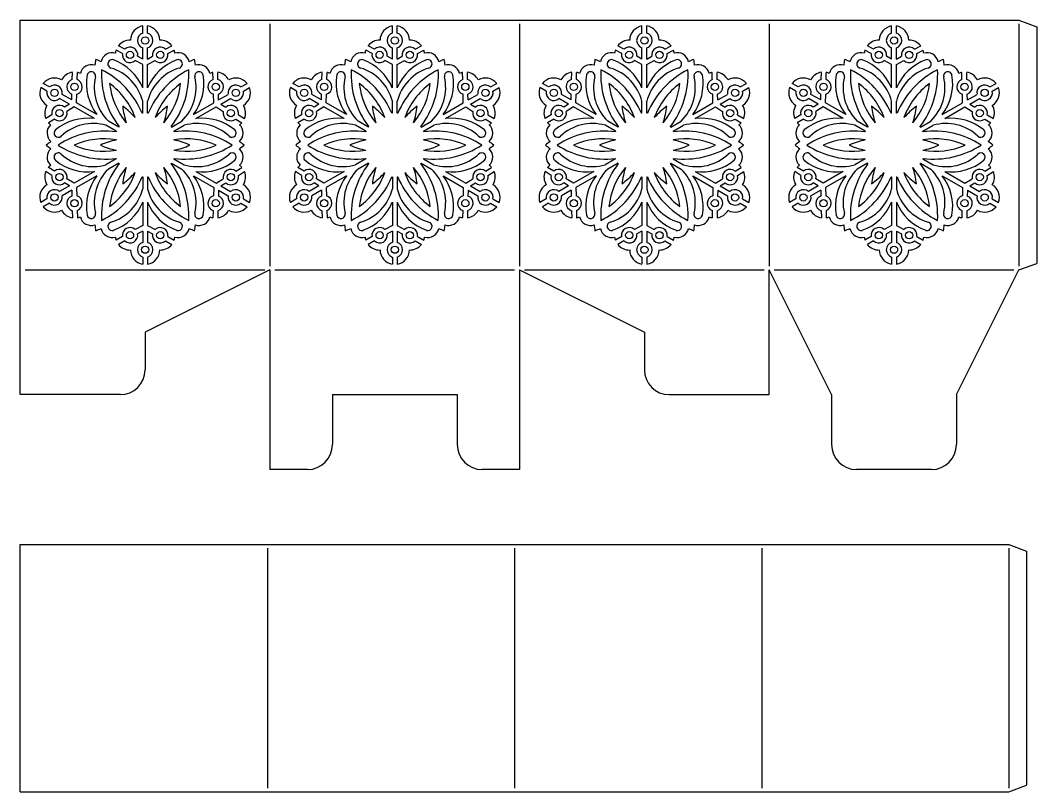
# Model space of a CAD drawing. Extents: x 540 to 825, y 189 to 406.
import ezdxf

# ---------------------------------------------------------------- set-up
doc = ezdxf.new("R2010")
doc.units = 0
doc.layers.get('0').update_dxf_attribs({"linetype": 'CONTINUOUS'})

msp = doc.modelspace()

# ---------------------------------------------------------------- linework, layer by layer
for p, q in [((540.35, 335.74), (540.35, 405.74)), ((540.35, 405.74), (820.35, 405.74)), ((610.35, 404.74), (610.35, 336.74)), ((680.35, 404.74), (680.35, 336.74)), ((750.35, 404.74), (750.35, 336.74)), ((820.35, 405.74), (825.35, 403.92)), ((820.35, 404.74), (820.35, 336.74)), ((574.67, 402.14), (574.67, 404.16)), ((576.04, 402.14), (576.04, 404.16)), ((644.67, 402.14), (644.67, 404.16)), ((646.04, 402.14), (646.04, 404.16)), ((714.67, 402.14), (714.67, 404.16)), ((716.04, 402.14), (716.04, 404.16)), ((784.67, 402.14), (784.67, 404.16)), ((786.04, 402.14), (786.04, 404.16)), ((825.35, 403.92), (825.35, 337.57)), ((568.98, 396.42), (567.21, 397.39)), ((569.63, 397.63), (567.87, 398.59)), ((574.67, 394.89), (574.67, 398.03)), ((576.04, 394.89), (576.04, 398.03)), ((581.07, 397.63), (582.84, 398.59)), ((581.72, 396.42), (583.49, 397.39)), ((638.98, 396.42), (637.21, 397.39)), ((639.63, 397.63), (637.87, 398.59)), ((644.67, 394.89), (644.67, 398.03)), ((646.04, 394.89), (646.04, 398.03)), ((651.07, 397.63), (652.84, 398.59)), ((651.72, 396.42), (653.49, 397.39)), ((708.98, 396.42), (707.21, 397.39)), ((709.63, 397.63), (707.87, 398.59)), ((714.67, 394.89), (714.67, 398.03)), ((716.04, 394.89), (716.04, 398.03)), ((721.07, 397.63), (722.84, 398.59)), ((721.72, 396.42), (723.49, 397.39)), ((778.98, 396.42), (777.21, 397.39)), ((779.63, 397.63), (777.87, 398.59)), ((784.67, 394.89), (784.67, 398.03)), ((786.04, 394.89), (786.04, 398.03)), ((791.07, 397.63), (792.84, 398.59)), ((791.72, 396.42), (793.49, 397.39)), ((574.67, 393.33), (572.59, 394.46)), ((574.67, 394.89), (573.24, 395.66)), ((574.67, 386.77), (574.67, 393.33)), ((576.04, 394.89), (577.46, 395.66)), ((576.04, 393.33), (578.12, 394.46)), ((576.04, 386.77), (576.04, 393.33)), ((644.67, 393.33), (642.59, 394.46)), ((644.67, 394.89), (643.24, 395.66)), ((644.67, 386.77), (644.67, 393.33)), ((646.04, 394.89), (647.46, 395.66)), ((646.04, 393.33), (648.12, 394.46)), ((646.04, 386.77), (646.04, 393.33)), ((714.67, 393.33), (712.59, 394.46)), ((714.67, 394.89), (713.24, 395.66)), ((714.67, 386.77), (714.67, 393.33)), ((716.04, 394.89), (717.46, 395.66)), ((716.04, 393.33), (718.12, 394.46)), ((716.04, 386.77), (716.04, 393.33)), ((784.67, 393.33), (782.59, 394.46)), ((784.67, 394.89), (783.24, 395.66)), ((784.67, 386.77), (784.67, 393.33)), ((786.04, 394.89), (787.46, 395.66)), ((786.04, 393.33), (788.12, 394.46)), ((786.04, 386.77), (786.04, 393.33)), ((554.93, 389.14), (554.98, 391.15)), ((556.3, 389.1), (556.35, 391.12)), ((594.4, 389.1), (594.35, 391.12)), ((595.78, 389.14), (595.73, 391.15)), ((624.93, 389.14), (624.98, 391.15)), ((626.3, 389.1), (626.35, 391.12)), ((664.4, 389.1), (664.35, 391.12)), ((665.78, 389.14), (665.73, 391.15)), ((694.93, 389.14), (694.98, 391.15)), ((696.3, 389.1), (696.35, 391.12)), ((734.4, 389.1), (734.35, 391.12)), ((735.78, 389.14), (735.73, 391.15)), ((764.93, 389.14), (764.98, 391.15)), ((766.3, 389.1), (766.35, 391.12)), ((804.4, 389.1), (804.35, 391.12)), ((805.78, 389.14), (805.73, 391.15)), ((548.5, 387.04), (546.76, 388.04)), ((602.2, 387.04), (603.95, 388.04)), ((618.5, 387.04), (616.76, 388.04)), ((672.2, 387.04), (673.95, 388.04)), ((688.5, 387.04), (686.76, 388.04)), ((742.2, 387.04), (743.95, 388.04)), ((758.5, 387.04), (756.76, 388.04)), ((812.2, 387.04), (813.95, 388.04)), ((547.81, 385.85), (546.07, 386.86)), ((554.78, 383.41), (552.06, 384.98)), ((554.78, 383.41), (554.82, 385.03)), ((556.14, 382.63), (556.2, 384.99)), ((594.57, 382.63), (594.51, 384.99)), ((595.92, 383.41), (595.88, 385.03)), ((595.92, 383.41), (598.64, 384.98)), ((602.89, 385.85), (604.63, 386.86)), ((617.81, 385.85), (616.07, 386.86)), ((624.78, 383.41), (622.06, 384.98)), ((624.78, 383.41), (624.82, 385.03)), ((626.14, 382.63), (626.2, 384.99)), ((664.57, 382.63), (664.51, 384.99)), ((665.92, 383.41), (665.88, 385.03)), ((665.92, 383.41), (668.64, 384.98)), ((672.89, 385.85), (674.63, 386.86)), ((687.81, 385.85), (686.07, 386.86)), ((694.78, 383.41), (692.06, 384.98)), ((694.78, 383.41), (694.82, 385.03)), ((696.14, 382.63), (696.2, 384.99)), ((734.57, 382.63), (734.51, 384.99)), ((735.92, 383.41), (735.88, 385.03)), ((735.92, 383.41), (738.64, 384.98)), ((742.89, 385.85), (744.63, 386.86)), ((757.81, 385.85), (756.07, 386.86)), ((764.78, 383.41), (762.06, 384.98)), ((764.78, 383.41), (764.82, 385.03)), ((766.14, 382.63), (766.2, 384.99)), ((804.57, 382.63), (804.51, 384.99)), ((805.92, 383.41), (805.88, 385.03)), ((805.92, 383.41), (808.64, 384.98)), ((812.89, 385.85), (814.63, 386.86)), ((554.1, 382.22), (551.37, 383.79)), ((554.1, 382.22), (552.72, 381.38)), ((561.81, 379.35), (556.14, 382.63)), ((574.67, 379.69), (574.67, 383.02)), ((576.04, 379.69), (576.04, 383.02)), ((588.89, 379.35), (594.57, 382.63)), ((596.6, 382.22), (599.33, 383.79)), ((596.6, 382.22), (597.99, 381.38)), ((624.1, 382.22), (621.37, 383.79)), ((624.1, 382.22), (622.72, 381.38)), ((631.81, 379.35), (626.14, 382.63)), ((644.67, 379.69), (644.67, 383.02)), ((646.04, 379.69), (646.04, 383.02)), ((658.89, 379.35), (664.57, 382.63)), ((666.6, 382.22), (669.33, 383.79)), ((666.6, 382.22), (667.99, 381.38)), ((694.1, 382.22), (691.37, 383.79)), ((694.1, 382.22), (692.72, 381.38)), ((701.81, 379.35), (696.14, 382.63)), ((714.67, 379.69), (714.67, 383.02)), ((716.04, 379.69), (716.04, 383.02)), ((728.89, 379.35), (734.57, 382.63)), ((736.6, 382.22), (739.33, 383.79)), ((736.6, 382.22), (737.99, 381.38)), ((764.1, 382.22), (761.37, 383.79)), ((764.1, 382.22), (762.72, 381.38)), ((771.81, 379.35), (766.14, 382.63)), ((784.67, 379.69), (784.67, 383.02)), ((786.04, 379.69), (786.04, 383.02)), ((798.89, 379.35), (804.57, 382.63)), ((806.6, 382.22), (809.33, 383.79)), ((806.6, 382.22), (807.99, 381.38)), ((549.21, 379.23), (547.49, 378.18)), ((555.45, 381.44), (553.43, 380.21)), ((561.13, 378.16), (555.45, 381.44)), ((589.58, 378.16), (595.25, 381.44)), ((595.25, 381.44), (597.27, 380.21)), ((601.49, 379.23), (603.21, 378.18)), ((619.21, 379.23), (617.49, 378.18)), ((625.45, 381.44), (623.43, 380.21)), ((631.13, 378.16), (625.45, 381.44)), ((659.58, 378.16), (665.25, 381.44)), ((665.25, 381.44), (667.27, 380.21)), ((671.49, 379.23), (673.21, 378.18)), ((689.21, 379.23), (687.49, 378.18)), ((695.45, 381.44), (693.43, 380.21)), ((701.13, 378.16), (695.45, 381.44)), ((729.58, 378.16), (735.25, 381.44)), ((735.25, 381.44), (737.27, 380.21)), ((741.49, 379.23), (743.21, 378.18)), ((759.21, 379.23), (757.49, 378.18)), ((765.45, 381.44), (763.43, 380.21)), ((771.13, 378.16), (765.45, 381.44)), ((799.58, 378.16), (805.25, 381.44)), ((805.25, 381.44), (807.27, 380.21)), ((811.49, 379.23), (813.21, 378.18)), ((549.93, 378.06), (548.21, 377.01)), ((567.26, 374.62), (564.37, 376.29)), ((567.95, 375.81), (565.06, 377.48)), ((582.75, 375.81), (585.64, 377.48)), ((583.44, 374.62), (586.33, 376.29)), ((600.78, 378.06), (602.5, 377.01)), ((619.93, 378.06), (618.21, 377.01)), ((637.26, 374.62), (634.37, 376.29)), ((637.95, 375.81), (635.06, 377.48)), ((652.75, 375.81), (655.64, 377.48)), ((653.44, 374.62), (656.33, 376.29)), ((670.78, 378.06), (672.5, 377.01)), ((689.93, 378.06), (688.21, 377.01)), ((707.26, 374.62), (704.37, 376.29)), ((707.95, 375.81), (705.06, 377.48)), ((722.75, 375.81), (725.64, 377.48)), ((723.44, 374.62), (726.33, 376.29)), ((740.78, 378.06), (742.5, 377.01)), ((759.93, 378.06), (758.21, 377.01)), ((777.26, 374.62), (774.37, 376.29)), ((777.95, 375.81), (775.06, 377.48)), ((792.75, 375.81), (795.64, 377.48)), ((793.44, 374.62), (796.33, 376.29)), ((810.78, 378.06), (812.5, 377.01)), ((567.26, 366.87), (564.37, 365.2)), ((567.95, 365.68), (565.06, 364.01)), ((582.75, 365.68), (585.64, 364.01)), ((583.44, 366.87), (586.33, 365.2)), ((637.26, 366.87), (634.37, 365.2)), ((637.95, 365.68), (635.06, 364.01)), ((652.75, 365.68), (655.64, 364.01)), ((653.44, 366.87), (656.33, 365.2)), ((707.26, 366.87), (704.37, 365.2)), ((707.95, 365.68), (705.06, 364.01)), ((722.75, 365.68), (725.64, 364.01)), ((723.44, 366.87), (726.33, 365.2)), ((777.26, 366.87), (774.37, 365.2)), ((777.95, 365.68), (775.06, 364.01)), ((792.75, 365.68), (795.64, 364.01)), ((793.44, 366.87), (796.33, 365.2)), ((549.21, 362.25), (547.49, 363.3)), ((549.93, 363.42), (548.21, 364.47)), ((561.13, 363.32), (555.45, 360.05)), ((561.81, 362.13), (556.14, 358.86)), ((588.89, 362.13), (594.57, 358.86)), ((589.58, 363.32), (595.25, 360.05)), ((600.78, 363.42), (602.5, 364.47)), ((601.49, 362.25), (603.21, 363.3)), ((619.21, 362.25), (617.49, 363.3)), ((619.93, 363.42), (618.21, 364.47)), ((631.13, 363.32), (625.45, 360.05)), ((631.81, 362.13), (626.14, 358.86)), ((658.89, 362.13), (664.57, 358.86)), ((659.58, 363.32), (665.25, 360.05)), ((670.78, 363.42), (672.5, 364.47)), ((671.49, 362.25), (673.21, 363.3)), ((689.21, 362.25), (687.49, 363.3)), ((689.93, 363.42), (688.21, 364.47)), ((701.13, 363.32), (695.45, 360.05)), ((701.81, 362.13), (696.14, 358.86)), ((728.89, 362.13), (734.57, 358.86)), ((729.58, 363.32), (735.25, 360.05)), ((740.78, 363.42), (742.5, 364.47)), ((741.49, 362.25), (743.21, 363.3)), ((759.21, 362.25), (757.49, 363.3)), ((759.93, 363.42), (758.21, 364.47)), ((771.13, 363.32), (765.45, 360.05)), ((771.81, 362.13), (766.14, 358.86)), ((798.89, 362.13), (804.57, 358.86)), ((799.58, 363.32), (805.25, 360.05)), ((810.78, 363.42), (812.5, 364.47)), ((811.49, 362.25), (813.21, 363.3)), ((554.1, 359.27), (551.37, 357.69)), ((554.1, 359.27), (552.72, 360.11)), ((555.45, 360.05), (553.43, 361.28)), ((574.67, 361.8), (574.67, 358.46)), ((576.04, 361.8), (576.04, 358.46)), ((595.25, 360.05), (597.27, 361.28)), ((596.6, 359.27), (597.99, 360.11)), ((596.6, 359.27), (599.33, 357.69)), ((624.1, 359.27), (621.37, 357.69)), ((624.1, 359.27), (622.72, 360.11)), ((625.45, 360.05), (623.43, 361.28)), ((644.67, 361.8), (644.67, 358.46)), ((646.04, 361.8), (646.04, 358.46)), ((665.25, 360.05), (667.27, 361.28)), ((666.6, 359.27), (667.99, 360.11)), ((666.6, 359.27), (669.33, 357.69)), ((694.1, 359.27), (691.37, 357.69)), ((694.1, 359.27), (692.72, 360.11)), ((695.45, 360.05), (693.43, 361.28)), ((714.67, 361.8), (714.67, 358.46)), ((716.04, 361.8), (716.04, 358.46)), ((735.25, 360.05), (737.27, 361.28)), ((736.6, 359.27), (737.99, 360.11)), ((736.6, 359.27), (739.33, 357.69)), ((764.1, 359.27), (761.37, 357.69)), ((764.1, 359.27), (762.72, 360.11)), ((765.45, 360.05), (763.43, 361.28)), ((784.67, 361.8), (784.67, 358.46)), ((786.04, 361.8), (786.04, 358.46)), ((805.25, 360.05), (807.27, 361.28)), ((806.6, 359.27), (807.99, 360.11)), ((806.6, 359.27), (809.33, 357.69)), ((554.78, 358.08), (552.06, 356.5)), ((554.78, 358.08), (554.82, 356.46)), ((556.14, 358.86), (556.2, 356.49)), ((594.57, 358.86), (594.51, 356.49)), ((595.92, 358.08), (595.88, 356.46)), ((595.92, 358.08), (598.64, 356.5)), ((624.78, 358.08), (622.06, 356.5)), ((624.78, 358.08), (624.82, 356.46)), ((626.14, 358.86), (626.2, 356.49)), ((664.57, 358.86), (664.51, 356.49)), ((665.92, 358.08), (665.88, 356.46)), ((665.92, 358.08), (668.64, 356.5)), ((694.78, 358.08), (692.06, 356.5)), ((694.78, 358.08), (694.82, 356.46)), ((696.14, 358.86), (696.2, 356.49)), ((734.57, 358.86), (734.51, 356.49)), ((735.92, 358.08), (735.88, 356.46)), ((735.92, 358.08), (738.64, 356.5)), ((764.78, 358.08), (762.06, 356.5)), ((764.78, 358.08), (764.82, 356.46)), ((766.14, 358.86), (766.2, 356.49)), ((804.57, 358.86), (804.51, 356.49)), ((805.92, 358.08), (805.88, 356.46)), ((805.92, 358.08), (808.64, 356.5)), ((547.81, 355.64), (546.07, 354.63)), ((548.5, 354.45), (546.76, 353.44)), ((574.67, 354.71), (574.67, 348.16)), ((576.04, 354.71), (576.04, 348.16)), ((602.2, 354.45), (603.95, 353.44)), ((602.89, 355.64), (604.63, 354.63)), ((617.81, 355.64), (616.07, 354.63)), ((618.5, 354.45), (616.76, 353.44)), ((644.67, 354.71), (644.67, 348.16)), ((646.04, 354.71), (646.04, 348.16)), ((672.2, 354.45), (673.95, 353.44)), ((672.89, 355.64), (674.63, 354.63)), ((687.81, 355.64), (686.07, 354.63)), ((688.5, 354.45), (686.76, 353.44)), ((714.67, 354.71), (714.67, 348.16)), ((716.04, 354.71), (716.04, 348.16)), ((742.2, 354.45), (743.95, 353.44)), ((742.89, 355.64), (744.63, 354.63)), ((757.81, 355.64), (756.07, 354.63)), ((758.5, 354.45), (756.76, 353.44)), ((784.67, 354.71), (784.67, 348.16)), ((786.04, 354.71), (786.04, 348.16)), ((812.2, 354.45), (813.95, 353.44)), ((812.89, 355.64), (814.63, 354.63)), ((554.93, 352.35), (554.98, 350.34)), ((556.3, 352.38), (556.35, 350.37)), ((594.4, 352.38), (594.35, 350.37)), ((595.78, 352.35), (595.73, 350.34)), ((624.93, 352.35), (624.98, 350.34)), ((626.3, 352.38), (626.35, 350.37)), ((664.4, 352.38), (664.35, 350.37)), ((665.78, 352.35), (665.73, 350.34)), ((694.93, 352.35), (694.98, 350.34)), ((696.3, 352.38), (696.35, 350.37)), ((734.4, 352.38), (734.35, 350.37)), ((735.78, 352.35), (735.73, 350.34)), ((764.93, 352.35), (764.98, 350.34)), ((766.3, 352.38), (766.35, 350.37)), ((804.4, 352.38), (804.35, 350.37)), ((805.78, 352.35), (805.73, 350.34)), ((574.67, 348.16), (572.59, 347.03)), ((576.04, 348.16), (578.12, 347.03)), ((644.67, 348.16), (642.59, 347.03)), ((646.04, 348.16), (648.12, 347.03)), ((714.67, 348.16), (712.59, 347.03)), ((716.04, 348.16), (718.12, 347.03)), ((784.67, 348.16), (782.59, 347.03)), ((786.04, 348.16), (788.12, 347.03)), ((568.98, 345.06), (567.21, 344.1)), ((574.67, 346.6), (573.24, 345.82)), ((574.67, 346.6), (574.67, 343.45)), ((576.04, 346.6), (577.46, 345.82)), ((576.04, 346.6), (576.04, 343.45)), ((581.72, 345.06), (583.49, 344.1)), ((638.98, 345.06), (637.21, 344.1)), ((644.67, 346.6), (643.24, 345.82)), ((644.67, 346.6), (644.67, 343.45)), ((646.04, 346.6), (647.46, 345.82)), ((646.04, 346.6), (646.04, 343.45)), ((651.72, 345.06), (653.49, 344.1)), ((708.98, 345.06), (707.21, 344.1)), ((714.67, 346.6), (713.24, 345.82)), ((714.67, 346.6), (714.67, 343.45)), ((716.04, 346.6), (717.46, 345.82)), ((716.04, 346.6), (716.04, 343.45)), ((721.72, 345.06), (723.49, 344.1)), ((778.98, 345.06), (777.21, 344.1)), ((784.67, 346.6), (783.24, 345.82)), ((784.67, 346.6), (784.67, 343.45)), ((786.04, 346.6), (787.46, 345.82)), ((786.04, 346.6), (786.04, 343.45)), ((791.72, 345.06), (793.49, 344.1)), ((569.63, 343.86), (567.87, 342.9)), ((581.07, 343.86), (582.84, 342.9)), ((639.63, 343.86), (637.87, 342.9)), ((651.07, 343.86), (652.84, 342.9)), ((709.63, 343.86), (707.87, 342.9)), ((721.07, 343.86), (722.84, 342.9)), ((779.63, 343.86), (777.87, 342.9)), ((791.07, 343.86), (792.84, 342.9)), ((574.67, 339.34), (574.67, 337.33)), ((576.04, 339.34), (576.04, 337.33)), ((644.67, 339.34), (644.67, 337.33)), ((646.04, 339.34), (646.04, 337.33)), ((714.67, 339.34), (714.67, 337.33)), ((716.04, 339.34), (716.04, 337.33)), ((784.67, 339.34), (784.67, 337.33)), ((786.04, 339.34), (786.04, 337.33)), ((820.35, 335.74), (825.35, 337.57)), ((540.35, 300.74), (540.35, 335.74)), ((541.75, 335.74), (608.95, 335.74)), ((610.35, 335.74), (575.35, 318.24)), ((610.35, 335.74), (610.35, 279.74)), ((611.75, 335.74), (678.95, 335.74)), ((680.35, 335.74), (680.35, 279.74)), ((680.35, 335.74), (715.35, 318.24)), ((681.75, 335.74), (748.95, 335.74)), ((750.35, 300.74), (750.35, 335.74)), ((767.85, 300.74), (750.35, 335.74)), ((751.75, 335.74), (818.95, 335.74)), ((802.85, 300.74), (820.35, 335.74)), ((575.35, 318.24), (575.35, 307.74)), ((715.35, 318.24), (715.35, 307.74)), ((568.35, 300.74), (540.35, 300.74)), ((627.85, 300.74), (662.85, 300.74)), ((627.85, 300.74), (627.85, 286.74)), ((662.85, 300.74), (662.85, 286.74)), ((722.35, 300.74), (750.35, 300.74)), ((767.85, 300.74), (767.85, 286.74)), ((802.85, 300.74), (802.85, 286.74)), ((620.85, 279.74), (610.35, 279.74)), ((680.35, 279.74), (669.85, 279.74)), ((795.85, 279.74), (774.85, 279.74)), ((540.35, 189.37), (540.35, 258.67)), ((540.35, 258.67), (817.55, 258.67)), ((609.65, 257.68), (609.65, 190.36)), ((678.95, 257.68), (678.95, 190.36)), ((748.25, 257.68), (748.25, 190.36)), ((817.55, 258.67), (822.5, 256.86)), ((817.55, 257.68), (817.55, 190.36)), ((822.5, 256.86), (822.5, 191.17)), ((817.55, 189.37), (822.5, 191.17)), ((540.35, 189.37), (817.55, 189.37))]:
    msp.add_line(p, q)
for centre in [(575.35, 400.09), (645.35, 400.09), (715.35, 400.09), (785.35, 400.09), (571.11, 396.04), (579.59, 396.04), (641.11, 396.04), (649.59, 396.04), (711.11, 396.04), (719.59, 396.04), (781.11, 396.04), (789.59, 396.04), (555.56, 387.07), (595.14, 387.07), (625.56, 387.07), (665.14, 387.07), (695.56, 387.07), (735.14, 387.07), (765.56, 387.07), (805.14, 387.07), (549.94, 385.42), (600.77, 385.42), (619.94, 385.42), (670.77, 385.42), (689.94, 385.42), (740.77, 385.42), (759.94, 385.42), (810.77, 385.42), (551.32, 379.72), (599.38, 379.72), (621.32, 379.72), (669.38, 379.72), (691.32, 379.72), (739.38, 379.72), (761.32, 379.72), (809.38, 379.72), (551.32, 361.77), (599.38, 361.77), (621.32, 361.77), (669.38, 361.77), (691.32, 361.77), (739.38, 361.77), (761.32, 361.77), (809.38, 361.77), (549.94, 356.07), (600.77, 356.07), (619.94, 356.07), (670.77, 356.07), (689.94, 356.07), (740.77, 356.07), (759.94, 356.07), (810.77, 356.07), (555.56, 354.42), (595.14, 354.42), (625.56, 354.42), (665.14, 354.42), (695.56, 354.42), (735.14, 354.42), (765.56, 354.42), (805.14, 354.42), (571.11, 345.44), (579.59, 345.44), (641.11, 345.44), (649.59, 345.44), (711.11, 345.44), (719.59, 345.44), (781.11, 345.44), (789.59, 345.44), (575.35, 341.4), (645.35, 341.4), (715.35, 341.4), (785.35, 341.4)]:
    msp.add_circle(centre, 1.02)
for centre, radius, start, end in [((575.35, 400.09), 4.13, 99.5702, 178.9092), ((575.35, 400.09), 2.17, 108.4628, 251.5372), ((575.35, 400.09), 4.13, 1.0908, 80.4298), ((575.35, 400.09), 2.17, 288.4628, 71.5372), ((645.35, 400.09), 4.13, 99.5702, 178.9092), ((645.35, 400.09), 2.17, 108.4628, 251.5372), ((645.35, 400.09), 4.13, 1.0908, 80.4298), ((645.35, 400.09), 2.17, 288.4628, 71.5372), ((715.35, 400.09), 4.13, 99.5702, 178.9092), ((715.35, 400.09), 2.17, 108.4628, 251.5372), ((715.35, 400.09), 4.13, 1.0908, 80.4298), ((715.35, 400.09), 2.17, 288.4628, 71.5372), ((785.35, 400.09), 4.13, 99.5702, 178.9092), ((785.35, 400.09), 2.17, 108.4628, 251.5372), ((785.35, 400.09), 4.13, 1.0908, 80.4298), ((785.35, 400.09), 2.17, 288.4628, 71.5372), ((571.11, 396.04), 4.13, 88.4025, 141.8537), ((579.59, 396.04), 4.13, 38.1463, 91.5975), ((641.11, 396.04), 4.13, 88.4025, 141.8537), ((649.59, 396.04), 4.13, 38.1463, 91.5975), ((711.11, 396.04), 4.13, 88.4025, 141.8537), ((719.59, 396.04), 4.13, 38.1463, 91.5975), ((781.11, 396.04), 4.13, 88.4025, 141.8537), ((789.59, 396.04), 4.13, 38.1463, 91.5975), ((566.1, 393.51), 3.16, 73.2238, 168.5951), ((571.11, 396.04), 4.13, 160.9941, 173.215), ((571.11, 396.04), 2.17, 169.8867, 312.9611), ((571.11, 396.04), 2.17, 349.8867, 132.9611), ((579.59, 396.04), 2.17, 47.0389, 190.1133), ((579.59, 396.04), 2.17, 227.0389, 10.1133), ((579.59, 396.04), 4.13, 6.785, 19.0059), ((584.6, 393.51), 3.16, 11.4049, 106.7761), ((636.1, 393.51), 3.16, 73.2238, 168.5951), ((641.11, 396.04), 4.13, 160.9941, 173.215), ((641.11, 396.04), 2.17, 169.8867, 312.9611), ((641.11, 396.04), 2.17, 349.8867, 132.9611), ((649.59, 396.04), 2.17, 47.0389, 190.1133), ((649.59, 396.04), 2.17, 227.0389, 10.1133), ((649.59, 396.04), 4.13, 6.785, 19.0059), ((654.6, 393.51), 3.16, 11.4049, 106.7761), ((706.1, 393.51), 3.16, 73.2238, 168.5951), ((711.11, 396.04), 4.13, 160.9941, 173.215), ((711.11, 396.04), 2.17, 169.8867, 312.9611), ((711.11, 396.04), 2.17, 349.8867, 132.9611), ((719.59, 396.04), 2.17, 47.0389, 190.1133), ((719.59, 396.04), 2.17, 227.0389, 10.1133), ((719.59, 396.04), 4.13, 6.785, 19.0059), ((724.6, 393.51), 3.16, 11.4049, 106.7761), ((776.1, 393.51), 3.16, 73.2238, 168.5951), ((781.11, 396.04), 4.13, 160.9941, 173.215), ((781.11, 396.04), 2.17, 169.8867, 312.9611), ((781.11, 396.04), 2.17, 349.8867, 132.9611), ((789.59, 396.04), 2.17, 47.0389, 190.1133), ((789.59, 396.04), 2.17, 227.0389, 10.1133), ((789.59, 396.04), 4.13, 6.785, 19.0059), ((794.6, 393.51), 3.16, 11.4049, 106.7761), ((587.43, 390.61), 26.29, 170.8861, 174.5021), ((552.11, 370.21), 26.29, 65.4979, 69.1139), ((566.1, 393.51), 1.2, 73.2413, 253.2413), ((561.6, 381.38), 14.13, 22.4463, 69.955), ((589.1, 381.38), 14.13, 110.045, 157.5537), ((584.6, 393.51), 1.2, 286.7587, 106.7587), ((598.6, 370.21), 26.29, 110.8861, 114.5021), ((563.27, 390.61), 26.29, 5.4979, 9.1139), ((657.43, 390.61), 26.29, 170.8861, 174.5021), ((622.11, 370.21), 26.29, 65.4979, 69.1139), ((636.1, 393.51), 1.2, 73.2413, 253.2413), ((631.6, 381.38), 14.13, 22.4463, 69.955), ((659.1, 381.38), 14.13, 110.045, 157.5537), ((654.6, 393.51), 1.2, 286.7587, 106.7587), ((668.6, 370.21), 26.29, 110.8861, 114.5021), ((633.27, 390.61), 26.29, 5.4979, 9.1139), ((727.43, 390.61), 26.29, 170.8861, 174.5021), ((692.11, 370.21), 26.29, 65.4979, 69.1139), ((706.1, 393.51), 1.2, 73.2413, 253.2413), ((701.6, 381.38), 14.13, 22.4463, 69.955), ((729.1, 381.38), 14.13, 110.045, 157.5537), ((724.6, 393.51), 1.2, 286.7587, 106.7587), ((738.6, 370.21), 26.29, 110.8861, 114.5021), ((703.27, 390.61), 26.29, 5.4979, 9.1139), ((797.43, 390.61), 26.29, 170.8861, 174.5021), ((762.11, 370.21), 26.29, 65.4979, 69.1139), ((776.1, 393.51), 1.2, 73.2413, 253.2413), ((771.6, 381.38), 14.13, 22.4463, 69.955), ((799.1, 381.38), 14.13, 110.045, 157.5537), ((794.6, 393.51), 1.2, 286.7587, 106.7587), ((808.6, 370.21), 26.29, 110.8861, 114.5021), ((773.27, 390.61), 26.29, 5.4979, 9.1139), ((555.56, 387.07), 4.13, 98.1463, 151.5975), ((555.56, 387.07), 4.13, 66.785, 79.0059), ((560.26, 390.14), 3.16, 71.4049, 166.7761), ((560.26, 390.14), 1.2, 346.7587, 166.7587), ((587.43, 390.61), 24.33, 176.9718, 217.1125), ((552.11, 370.21), 24.33, 22.8875, 63.0282), ((561.99, 379.85), 13.07, 14.0415, 73.2413), ((588.71, 379.85), 13.07, 106.7587, 165.9585), ((598.6, 370.21), 24.33, 116.9718, 157.1125), ((563.27, 390.61), 24.33, 322.8875, 3.0282), ((590.44, 390.14), 1.2, 13.2413, 193.2413), ((590.44, 390.14), 3.16, 13.2238, 108.5951), ((595.14, 387.07), 4.13, 100.9941, 113.215), ((595.14, 387.07), 4.13, 28.4025, 81.8537), ((625.56, 387.07), 4.13, 98.1463, 151.5975), ((625.56, 387.07), 4.13, 66.785, 79.0059), ((630.26, 390.14), 3.16, 71.4049, 166.7761), ((630.26, 390.14), 1.2, 346.7587, 166.7587), ((657.43, 390.61), 24.33, 176.9718, 217.1125), ((622.11, 370.21), 24.33, 22.8875, 63.0282), ((631.99, 379.85), 13.07, 14.0415, 73.2413), ((658.71, 379.85), 13.07, 106.7587, 165.9585), ((668.6, 370.21), 24.33, 116.9718, 157.1125), ((633.27, 390.61), 24.33, 322.8875, 3.0282), ((660.44, 390.14), 1.2, 13.2413, 193.2413), ((660.44, 390.14), 3.16, 13.2238, 108.5951), ((665.14, 387.07), 4.13, 100.9941, 113.215), ((665.14, 387.07), 4.13, 28.4025, 81.8537), ((695.56, 387.07), 4.13, 98.1463, 151.5975), ((695.56, 387.07), 4.13, 66.785, 79.0059), ((700.26, 390.14), 3.16, 71.4049, 166.7761), ((700.26, 390.14), 1.2, 346.7587, 166.7587), ((727.43, 390.61), 24.33, 176.9718, 217.1125), ((692.11, 370.21), 24.33, 22.8875, 63.0282), ((701.99, 379.85), 13.07, 14.0415, 73.2413), ((728.71, 379.85), 13.07, 106.7587, 165.9585), ((738.6, 370.21), 24.33, 116.9718, 157.1125), ((703.27, 390.61), 24.33, 322.8875, 3.0282), ((730.44, 390.14), 1.2, 13.2413, 193.2413), ((730.44, 390.14), 3.16, 13.2238, 108.5951), ((735.14, 387.07), 4.13, 100.9941, 113.215), ((735.14, 387.07), 4.13, 28.4025, 81.8537), ((765.56, 387.07), 4.13, 98.1463, 151.5975), ((765.56, 387.07), 4.13, 66.785, 79.0059), ((770.26, 390.14), 3.16, 71.4049, 166.7761), ((770.26, 390.14), 1.2, 346.7587, 166.7587), ((797.43, 390.61), 24.33, 176.9718, 217.1125), ((762.11, 370.21), 24.33, 22.8875, 63.0282), ((771.99, 379.85), 13.07, 14.0415, 73.2413), ((798.71, 379.85), 13.07, 106.7587, 165.9585), ((808.6, 370.21), 24.33, 116.9718, 157.1125), ((773.27, 390.61), 24.33, 322.8875, 3.0282), ((800.44, 390.14), 1.2, 13.2413, 193.2413), ((800.44, 390.14), 3.16, 13.2238, 108.5951), ((805.14, 387.07), 4.13, 100.9941, 113.215), ((805.14, 387.07), 4.13, 28.4025, 81.8537), ((549.94, 385.42), 4.13, 61.0908, 140.4298), ((555.56, 387.07), 2.17, 107.0389, 250.1133), ((555.56, 387.07), 2.17, 287.0389, 70.1133), ((573.02, 387.97), 14.13, 170.045, 217.5537), ((574.14, 386.87), 13.07, 166.7587, 225.9585), ((585.83, 390.19), 20.55, 186.1557, 219.8931), ((553.27, 371.39), 20.55, 20.1069, 53.8444), ((597.43, 371.39), 20.55, 126.1557, 159.8931), ((564.87, 390.19), 20.55, 320.1069, 353.8444), ((576.56, 386.87), 13.07, 314.0415, 13.2413), ((577.69, 387.97), 14.13, 322.4463, 9.955), ((595.14, 387.07), 2.17, 109.8867, 252.9611), ((595.14, 387.07), 2.17, 289.8867, 72.9611), ((600.77, 385.42), 4.13, 39.5702, 118.9092), ((619.94, 385.42), 4.13, 61.0908, 140.4298), ((625.56, 387.07), 2.17, 107.0389, 250.1133), ((625.56, 387.07), 2.17, 287.0389, 70.1133), ((643.02, 387.97), 14.13, 170.045, 217.5537), ((644.14, 386.87), 13.07, 166.7587, 225.9585), ((655.83, 390.19), 20.55, 186.1557, 219.8931), ((623.27, 371.39), 20.55, 20.1069, 53.8444), ((667.43, 371.39), 20.55, 126.1557, 159.8931), ((634.87, 390.19), 20.55, 320.1069, 353.8444), ((646.56, 386.87), 13.07, 314.0415, 13.2413), ((647.69, 387.97), 14.13, 322.4463, 9.955), ((665.14, 387.07), 2.17, 109.8867, 252.9611), ((665.14, 387.07), 2.17, 289.8867, 72.9611), ((670.77, 385.42), 4.13, 39.5702, 118.9092), ((689.94, 385.42), 4.13, 61.0908, 140.4298), ((695.56, 387.07), 2.17, 107.0389, 250.1133), ((695.56, 387.07), 2.17, 287.0389, 70.1133), ((713.02, 387.97), 14.13, 170.045, 217.5537), ((714.14, 386.87), 13.07, 166.7587, 225.9585), ((725.83, 390.19), 20.55, 186.1557, 219.8931), ((693.27, 371.39), 20.55, 20.1069, 53.8444), ((737.43, 371.39), 20.55, 126.1557, 159.8931), ((704.87, 390.19), 20.55, 320.1069, 353.8444), ((716.56, 386.87), 13.07, 314.0415, 13.2413), ((717.69, 387.97), 14.13, 322.4463, 9.955), ((735.14, 387.07), 2.17, 109.8867, 252.9611), ((735.14, 387.07), 2.17, 289.8867, 72.9611), ((740.77, 385.42), 4.13, 39.5702, 118.9092), ((759.94, 385.42), 4.13, 61.0908, 140.4298), ((765.56, 387.07), 2.17, 107.0389, 250.1133), ((765.56, 387.07), 2.17, 287.0389, 70.1133), ((783.02, 387.97), 14.13, 170.045, 217.5537), ((784.14, 386.87), 13.07, 166.7587, 225.9585), ((795.83, 390.19), 20.55, 186.1557, 219.8931), ((763.27, 371.39), 20.55, 20.1069, 53.8444), ((807.43, 371.39), 20.55, 126.1557, 159.8931), ((774.87, 390.19), 20.55, 320.1069, 353.8444), ((786.56, 386.87), 13.07, 314.0415, 13.2413), ((787.69, 387.97), 14.13, 322.4463, 9.955), ((805.14, 387.07), 2.17, 109.8867, 252.9611), ((805.14, 387.07), 2.17, 289.8867, 72.9611), ((810.77, 385.42), 4.13, 39.5702, 118.9092), ((549.94, 385.42), 4.13, 159.5702, 238.9092), ((549.94, 385.42), 2.17, 168.4628, 311.5372), ((549.94, 385.42), 2.17, 348.4628, 131.5372), ((600.77, 385.42), 2.17, 48.4628, 191.5372), ((600.77, 385.42), 2.17, 228.4628, 11.5372), ((600.77, 385.42), 4.13, 301.0908, 20.4298), ((619.94, 385.42), 4.13, 159.5702, 238.9092), ((619.94, 385.42), 2.17, 168.4628, 311.5372), ((619.94, 385.42), 2.17, 348.4628, 131.5372), ((670.77, 385.42), 2.17, 48.4628, 191.5372), ((670.77, 385.42), 2.17, 228.4628, 11.5372), ((670.77, 385.42), 4.13, 301.0908, 20.4298), ((689.94, 385.42), 4.13, 159.5702, 238.9092), ((689.94, 385.42), 2.17, 168.4628, 311.5372), ((689.94, 385.42), 2.17, 348.4628, 131.5372), ((740.77, 385.42), 2.17, 48.4628, 191.5372), ((740.77, 385.42), 2.17, 228.4628, 11.5372), ((740.77, 385.42), 4.13, 301.0908, 20.4298), ((759.94, 385.42), 4.13, 159.5702, 238.9092), ((759.94, 385.42), 2.17, 168.4628, 311.5372), ((759.94, 385.42), 2.17, 348.4628, 131.5372), ((810.77, 385.42), 2.17, 48.4628, 191.5372), ((810.77, 385.42), 2.17, 228.4628, 11.5372), ((810.77, 385.42), 4.13, 301.0908, 20.4298), ((551.32, 379.72), 4.13, 148.4025, 201.8537), ((551.32, 379.72), 2.17, 49.8867, 192.9611), ((551.32, 379.72), 2.17, 229.8867, 12.9611), ((591.14, 383.95), 22.19, 186.0139, 198.2149), ((556.02, 363.67), 22.19, 41.7851, 53.9861), ((575.35, 370.74), 8.97, 94.3867, 95.3247), ((575.35, 370.74), 8.97, 84.6753, 85.6133), ((594.68, 363.67), 22.19, 126.0139, 138.2149), ((559.56, 383.95), 22.19, 341.7851, 353.9861), ((599.38, 379.72), 2.17, 167.0389, 310.1133), ((599.38, 379.72), 2.17, 347.0389, 130.1133), ((599.38, 379.72), 4.13, 338.1463, 31.5975), ((621.32, 379.72), 4.13, 148.4025, 201.8537), ((621.32, 379.72), 2.17, 49.8867, 192.9611), ((621.32, 379.72), 2.17, 229.8867, 12.9611), ((661.14, 383.95), 22.19, 186.0139, 198.2149), ((626.02, 363.67), 22.19, 41.7851, 53.9861), ((645.35, 370.74), 8.97, 94.3867, 95.3247), ((645.35, 370.74), 8.97, 84.6753, 85.6133), ((664.68, 363.67), 22.19, 126.0139, 138.2149), ((629.56, 383.95), 22.19, 341.7851, 353.9861), ((669.38, 379.72), 2.17, 167.0389, 310.1133), ((669.38, 379.72), 2.17, 347.0389, 130.1133), ((669.38, 379.72), 4.13, 338.1463, 31.5975), ((691.32, 379.72), 4.13, 148.4025, 201.8537), ((691.32, 379.72), 2.17, 49.8867, 192.9611), ((691.32, 379.72), 2.17, 229.8867, 12.9611), ((731.14, 383.95), 22.19, 186.0139, 198.2149), ((696.02, 363.67), 22.19, 41.7851, 53.9861), ((715.35, 370.74), 8.97, 94.3867, 95.3247), ((715.35, 370.74), 8.97, 84.6753, 85.6133), ((734.68, 363.67), 22.19, 126.0139, 138.2149), ((699.56, 383.95), 22.19, 341.7851, 353.9861), ((739.38, 379.72), 2.17, 167.0389, 310.1133), ((739.38, 379.72), 2.17, 347.0389, 130.1133), ((739.38, 379.72), 4.13, 338.1463, 31.5975), ((761.32, 379.72), 4.13, 148.4025, 201.8537), ((761.32, 379.72), 2.17, 49.8867, 192.9611), ((761.32, 379.72), 2.17, 229.8867, 12.9611), ((801.14, 383.95), 22.19, 186.0139, 198.2149), ((766.02, 363.67), 22.19, 41.7851, 53.9861), ((785.35, 370.74), 8.97, 94.3867, 95.3247), ((785.35, 370.74), 8.97, 84.6753, 85.6133), ((804.68, 363.67), 22.19, 126.0139, 138.2149), ((769.56, 383.95), 22.19, 341.7851, 353.9861), ((809.38, 379.72), 2.17, 167.0389, 310.1133), ((809.38, 379.72), 2.17, 347.0389, 130.1133), ((809.38, 379.72), 4.13, 338.1463, 31.5975), ((551.01, 374.12), 3.16, 133.2238, 228.5951), ((551.32, 379.72), 4.13, 220.9941, 233.215), ((559.27, 364.15), 14.13, 82.4463, 129.955), ((560.78, 363.73), 13.07, 74.0415, 133.2413), ((589.92, 363.73), 13.07, 46.7587, 105.9585), ((591.43, 364.15), 14.13, 50.045, 97.5537), ((599.69, 374.12), 3.16, 311.4049, 46.7761), ((599.38, 379.72), 4.13, 306.785, 319.0059), ((621.01, 374.12), 3.16, 133.2238, 228.5951), ((621.32, 379.72), 4.13, 220.9941, 233.215), ((629.27, 364.15), 14.13, 82.4463, 129.955), ((630.78, 363.73), 13.07, 74.0415, 133.2413), ((659.92, 363.73), 13.07, 46.7587, 105.9585), ((661.43, 364.15), 14.13, 50.045, 97.5537), ((669.69, 374.12), 3.16, 311.4049, 46.7761), ((669.38, 379.72), 4.13, 306.785, 319.0059), ((691.01, 374.12), 3.16, 133.2238, 228.5951), ((691.32, 379.72), 4.13, 220.9941, 233.215), ((699.27, 364.15), 14.13, 82.4463, 129.955), ((700.78, 363.73), 13.07, 74.0415, 133.2413), ((729.92, 363.73), 13.07, 46.7587, 105.9585), ((731.43, 364.15), 14.13, 50.045, 97.5537), ((739.69, 374.12), 3.16, 311.4049, 46.7761), ((739.38, 379.72), 4.13, 306.785, 319.0059), ((761.01, 374.12), 3.16, 133.2238, 228.5951), ((761.32, 379.72), 4.13, 220.9941, 233.215), ((769.27, 364.15), 14.13, 82.4463, 129.955), ((770.78, 363.73), 13.07, 74.0415, 133.2413), ((799.92, 363.73), 13.07, 46.7587, 105.9585), ((801.43, 364.15), 14.13, 50.045, 97.5537), ((809.69, 374.12), 3.16, 311.4049, 46.7761), ((809.38, 379.72), 4.13, 306.785, 319.0059), ((551.01, 374.12), 1.2, 133.2413, 313.2413), ((564.19, 350.35), 24.33, 82.8875, 123.0282), ((575.35, 370.74), 8.97, 154.3867, 155.3247), ((575.35, 370.74), 8.97, 144.6753, 145.6133), ((575.35, 370.74), 8.97, 34.3867, 35.3247), ((575.35, 370.74), 8.97, 24.6753, 25.6133), ((586.51, 350.35), 24.33, 56.9718, 97.1125), ((599.69, 374.12), 1.2, 226.7587, 46.7587), ((621.01, 374.12), 1.2, 133.2413, 313.2413), ((634.19, 350.35), 24.33, 82.8875, 123.0282), ((645.35, 370.74), 8.97, 154.3867, 155.3247), ((645.35, 370.74), 8.97, 144.6753, 145.6133), ((645.35, 370.74), 8.97, 34.3867, 35.3247), ((645.35, 370.74), 8.97, 24.6753, 25.6133), ((656.51, 350.35), 24.33, 56.9718, 97.1125), ((669.69, 374.12), 1.2, 226.7587, 46.7587), ((691.01, 374.12), 1.2, 133.2413, 313.2413), ((704.19, 350.35), 24.33, 82.8875, 123.0282), ((715.35, 370.74), 8.97, 154.3867, 155.3247), ((715.35, 370.74), 8.97, 144.6753, 145.6133), ((715.35, 370.74), 8.97, 34.3867, 35.3247), ((715.35, 370.74), 8.97, 24.6753, 25.6133), ((726.51, 350.35), 24.33, 56.9718, 97.1125), ((739.69, 374.12), 1.2, 226.7587, 46.7587), ((761.01, 374.12), 1.2, 133.2413, 313.2413), ((774.19, 350.35), 24.33, 82.8875, 123.0282), ((785.35, 370.74), 8.97, 154.3867, 155.3247), ((785.35, 370.74), 8.97, 144.6753, 145.6133), ((785.35, 370.74), 8.97, 34.3867, 35.3247), ((785.35, 370.74), 8.97, 24.6753, 25.6133), ((796.51, 350.35), 24.33, 56.9718, 97.1125), ((809.69, 374.12), 1.2, 226.7587, 46.7587), ((564.19, 350.35), 26.29, 125.4979, 129.1139), ((564.19, 391.14), 26.29, 230.8861, 234.5021), ((564.19, 391.14), 24.33, 236.9718, 277.1125), ((563.75, 351.94), 20.55, 80.1069, 113.8444), ((563.75, 389.54), 20.55, 246.1557, 279.8931), ((571.81, 350.47), 22.19, 101.7851, 113.9861), ((571.81, 391.02), 22.19, 246.0139, 258.2149), ((586.95, 351.94), 20.55, 66.1557, 99.8931), ((578.89, 350.47), 22.19, 66.0139, 78.2149), ((578.89, 391.02), 22.19, 281.7851, 293.9861), ((586.95, 389.54), 20.55, 260.1069, 293.8444), ((586.51, 391.14), 24.33, 262.8875, 303.0282), ((586.51, 350.35), 26.29, 50.8861, 54.5021), ((586.51, 391.14), 26.29, 305.4979, 309.1139), ((634.19, 350.35), 26.29, 125.4979, 129.1139), ((634.19, 391.14), 26.29, 230.8861, 234.5021), ((634.19, 391.14), 24.33, 236.9718, 277.1125), ((633.75, 351.94), 20.55, 80.1069, 113.8444), ((633.75, 389.54), 20.55, 246.1557, 279.8931), ((641.81, 350.47), 22.19, 101.7851, 113.9861), ((641.81, 391.02), 22.19, 246.0139, 258.2149), ((656.95, 351.94), 20.55, 66.1557, 99.8931), ((648.89, 350.47), 22.19, 66.0139, 78.2149), ((648.89, 391.02), 22.19, 281.7851, 293.9861), ((656.95, 389.54), 20.55, 260.1069, 293.8444), ((656.51, 391.14), 24.33, 262.8875, 303.0282), ((656.51, 350.35), 26.29, 50.8861, 54.5021), ((656.51, 391.14), 26.29, 305.4979, 309.1139), ((704.19, 350.35), 26.29, 125.4979, 129.1139), ((704.19, 391.14), 26.29, 230.8861, 234.5021), ((704.19, 391.14), 24.33, 236.9718, 277.1125), ((703.75, 351.94), 20.55, 80.1069, 113.8444), ((703.75, 389.54), 20.55, 246.1557, 279.8931), ((711.81, 350.47), 22.19, 101.7851, 113.9861), ((711.81, 391.02), 22.19, 246.0139, 258.2149), ((726.95, 351.94), 20.55, 66.1557, 99.8931), ((718.89, 350.47), 22.19, 66.0139, 78.2149), ((718.89, 391.02), 22.19, 281.7851, 293.9861), ((726.95, 389.54), 20.55, 260.1069, 293.8444), ((726.51, 391.14), 24.33, 262.8875, 303.0282), ((726.51, 350.35), 26.29, 50.8861, 54.5021), ((726.51, 391.14), 26.29, 305.4979, 309.1139), ((774.19, 350.35), 26.29, 125.4979, 129.1139), ((774.19, 391.14), 26.29, 230.8861, 234.5021), ((774.19, 391.14), 24.33, 236.9718, 277.1125), ((773.75, 351.94), 20.55, 80.1069, 113.8444), ((773.75, 389.54), 20.55, 246.1557, 279.8931), ((781.81, 350.47), 22.19, 101.7851, 113.9861), ((781.81, 391.02), 22.19, 246.0139, 258.2149), ((796.95, 351.94), 20.55, 66.1557, 99.8931), ((788.89, 350.47), 22.19, 66.0139, 78.2149), ((788.89, 391.02), 22.19, 281.7851, 293.9861), ((796.95, 389.54), 20.55, 260.1069, 293.8444), ((796.51, 391.14), 24.33, 262.8875, 303.0282), ((796.51, 350.35), 26.29, 50.8861, 54.5021), ((796.51, 391.14), 26.29, 305.4979, 309.1139), ((551.01, 367.37), 3.16, 131.4049, 226.7761), ((551.01, 367.37), 1.2, 46.7587, 226.7587), ((560.78, 377.76), 13.07, 226.7587, 285.9585), ((589.92, 377.76), 13.07, 254.0415, 313.2413), ((599.69, 367.37), 1.2, 313.2413, 133.2413), ((599.69, 367.37), 3.16, 313.2238, 48.5951), ((621.01, 367.37), 3.16, 131.4049, 226.7761), ((621.01, 367.37), 1.2, 46.7587, 226.7587), ((630.78, 377.76), 13.07, 226.7587, 285.9585), ((659.92, 377.76), 13.07, 254.0415, 313.2413), ((669.69, 367.37), 1.2, 313.2413, 133.2413), ((669.69, 367.37), 3.16, 313.2238, 48.5951), ((691.01, 367.37), 3.16, 131.4049, 226.7761), ((691.01, 367.37), 1.2, 46.7587, 226.7587), ((700.78, 377.76), 13.07, 226.7587, 285.9585), ((729.92, 377.76), 13.07, 254.0415, 313.2413), ((739.69, 367.37), 1.2, 313.2413, 133.2413), ((739.69, 367.37), 3.16, 313.2238, 48.5951), ((761.01, 367.37), 3.16, 131.4049, 226.7761), ((761.01, 367.37), 1.2, 46.7587, 226.7587), ((770.78, 377.76), 13.07, 226.7587, 285.9585), ((799.92, 377.76), 13.07, 254.0415, 313.2413), ((809.69, 367.37), 1.2, 313.2413, 133.2413), ((809.69, 367.37), 3.16, 313.2238, 48.5951), ((551.32, 361.77), 4.13, 126.785, 139.0059), ((559.27, 377.33), 14.13, 230.045, 277.5537), ((587.43, 350.88), 24.33, 142.8875, 183.0282), ((575.35, 370.74), 8.97, 204.6753, 205.6133), ((575.35, 370.74), 8.97, 214.3867, 215.3247), ((575.35, 370.74), 8.97, 324.6753, 325.6133), ((563.27, 350.88), 24.33, 356.9718, 37.1125), ((575.35, 370.74), 8.97, 334.3867, 335.3247), ((591.43, 377.33), 14.13, 262.4463, 309.955), ((599.38, 361.77), 4.13, 40.9941, 53.215), ((621.32, 361.77), 4.13, 126.785, 139.0059), ((629.27, 377.33), 14.13, 230.045, 277.5537), ((657.43, 350.88), 24.33, 142.8875, 183.0282), ((645.35, 370.74), 8.97, 204.6753, 205.6133), ((645.35, 370.74), 8.97, 214.3867, 215.3247), ((645.35, 370.74), 8.97, 324.6753, 325.6133), ((633.27, 350.88), 24.33, 356.9718, 37.1125), ((645.35, 370.74), 8.97, 334.3867, 335.3247), ((661.43, 377.33), 14.13, 262.4463, 309.955), ((669.38, 361.77), 4.13, 40.9941, 53.215), ((691.32, 361.77), 4.13, 126.785, 139.0059), ((699.27, 377.33), 14.13, 230.045, 277.5537), ((727.43, 350.88), 24.33, 142.8875, 183.0282), ((715.35, 370.74), 8.97, 204.6753, 205.6133), ((715.35, 370.74), 8.97, 214.3867, 215.3247), ((715.35, 370.74), 8.97, 324.6753, 325.6133), ((703.27, 350.88), 24.33, 356.9718, 37.1125), ((715.35, 370.74), 8.97, 334.3867, 335.3247), ((731.43, 377.33), 14.13, 262.4463, 309.955), ((739.38, 361.77), 4.13, 40.9941, 53.215), ((761.32, 361.77), 4.13, 126.785, 139.0059), ((769.27, 377.33), 14.13, 230.045, 277.5537), ((797.43, 350.88), 24.33, 142.8875, 183.0282), ((785.35, 370.74), 8.97, 204.6753, 205.6133), ((785.35, 370.74), 8.97, 214.3867, 215.3247), ((785.35, 370.74), 8.97, 324.6753, 325.6133), ((773.27, 350.88), 24.33, 356.9718, 37.1125), ((785.35, 370.74), 8.97, 334.3867, 335.3247), ((801.43, 377.33), 14.13, 262.4463, 309.955), ((809.38, 361.77), 4.13, 40.9941, 53.215), ((551.32, 361.77), 4.13, 158.1463, 211.5975), ((551.32, 361.77), 2.17, 167.0389, 310.1133), ((551.32, 361.77), 2.17, 347.0389, 130.1133), ((573.02, 353.52), 14.13, 142.4463, 189.955), ((574.14, 354.62), 13.07, 134.0415, 193.2413), ((585.83, 351.3), 20.55, 140.1069, 173.8444), ((553.27, 370.1), 20.55, 306.1557, 339.8931), ((591.14, 357.54), 22.19, 161.7851, 173.9861), ((556.02, 377.82), 22.19, 306.0139, 318.2149), ((594.68, 377.82), 22.19, 221.7851, 233.9861), ((597.43, 370.1), 20.55, 200.1069, 233.8444), ((559.56, 357.54), 22.19, 6.0139, 18.2149), ((564.87, 351.3), 20.55, 6.1557, 39.8931), ((576.56, 354.62), 13.07, 346.7587, 45.9585), ((577.69, 353.52), 14.13, 350.045, 37.5537), ((599.38, 361.77), 2.17, 49.8867, 192.9611), ((599.38, 361.77), 2.17, 229.8867, 12.9611), ((599.38, 361.77), 4.13, 328.4025, 21.8537), ((621.32, 361.77), 4.13, 158.1463, 211.5975), ((621.32, 361.77), 2.17, 167.0389, 310.1133), ((621.32, 361.77), 2.17, 347.0389, 130.1133), ((643.02, 353.52), 14.13, 142.4463, 189.955), ((644.14, 354.62), 13.07, 134.0415, 193.2413), ((655.83, 351.3), 20.55, 140.1069, 173.8444), ((623.27, 370.1), 20.55, 306.1557, 339.8931), ((661.14, 357.54), 22.19, 161.7851, 173.9861), ((626.02, 377.82), 22.19, 306.0139, 318.2149), ((664.68, 377.82), 22.19, 221.7851, 233.9861), ((667.43, 370.1), 20.55, 200.1069, 233.8444), ((629.56, 357.54), 22.19, 6.0139, 18.2149), ((634.87, 351.3), 20.55, 6.1557, 39.8931), ((646.56, 354.62), 13.07, 346.7587, 45.9585), ((647.69, 353.52), 14.13, 350.045, 37.5537), ((669.38, 361.77), 2.17, 49.8867, 192.9611), ((669.38, 361.77), 2.17, 229.8867, 12.9611), ((669.38, 361.77), 4.13, 328.4025, 21.8537), ((691.32, 361.77), 4.13, 158.1463, 211.5975), ((691.32, 361.77), 2.17, 167.0389, 310.1133), ((691.32, 361.77), 2.17, 347.0389, 130.1133), ((713.02, 353.52), 14.13, 142.4463, 189.955), ((714.14, 354.62), 13.07, 134.0415, 193.2413), ((725.83, 351.3), 20.55, 140.1069, 173.8444), ((693.27, 370.1), 20.55, 306.1557, 339.8931), ((731.14, 357.54), 22.19, 161.7851, 173.9861), ((696.02, 377.82), 22.19, 306.0139, 318.2149), ((734.68, 377.82), 22.19, 221.7851, 233.9861), ((737.43, 370.1), 20.55, 200.1069, 233.8444), ((699.56, 357.54), 22.19, 6.0139, 18.2149), ((704.87, 351.3), 20.55, 6.1557, 39.8931), ((716.56, 354.62), 13.07, 346.7587, 45.9585), ((717.69, 353.52), 14.13, 350.045, 37.5537), ((739.38, 361.77), 2.17, 49.8867, 192.9611), ((739.38, 361.77), 2.17, 229.8867, 12.9611), ((739.38, 361.77), 4.13, 328.4025, 21.8537), ((761.32, 361.77), 4.13, 158.1463, 211.5975), ((761.32, 361.77), 2.17, 167.0389, 310.1133), ((761.32, 361.77), 2.17, 347.0389, 130.1133), ((783.02, 353.52), 14.13, 142.4463, 189.955), ((784.14, 354.62), 13.07, 134.0415, 193.2413), ((795.83, 351.3), 20.55, 140.1069, 173.8444), ((763.27, 370.1), 20.55, 306.1557, 339.8931), ((801.14, 357.54), 22.19, 161.7851, 173.9861), ((766.02, 377.82), 22.19, 306.0139, 318.2149), ((804.68, 377.82), 22.19, 221.7851, 233.9861), ((807.43, 370.1), 20.55, 200.1069, 233.8444), ((769.56, 357.54), 22.19, 6.0139, 18.2149), ((774.87, 351.3), 20.55, 6.1557, 39.8931), ((786.56, 354.62), 13.07, 346.7587, 45.9585), ((787.69, 353.52), 14.13, 350.045, 37.5537), ((809.38, 361.77), 2.17, 49.8867, 192.9611), ((809.38, 361.77), 2.17, 229.8867, 12.9611), ((809.38, 361.77), 4.13, 328.4025, 21.8537), ((549.94, 356.07), 4.13, 121.0908, 200.4298), ((552.11, 371.28), 24.33, 296.9718, 337.1125), ((575.35, 370.74), 8.97, 264.6753, 265.6133), ((575.35, 370.74), 8.97, 274.3867, 275.3247), ((598.6, 371.28), 24.33, 202.8875, 243.0282), ((600.77, 356.07), 4.13, 339.5702, 58.9092), ((619.94, 356.07), 4.13, 121.0908, 200.4298), ((622.11, 371.28), 24.33, 296.9718, 337.1125), ((645.35, 370.74), 8.97, 264.6753, 265.6133), ((645.35, 370.74), 8.97, 274.3867, 275.3247), ((668.6, 371.28), 24.33, 202.8875, 243.0282), ((670.77, 356.07), 4.13, 339.5702, 58.9092), ((689.94, 356.07), 4.13, 121.0908, 200.4298), ((692.11, 371.28), 24.33, 296.9718, 337.1125), ((715.35, 370.74), 8.97, 264.6753, 265.6133), ((715.35, 370.74), 8.97, 274.3867, 275.3247), ((738.6, 371.28), 24.33, 202.8875, 243.0282), ((740.77, 356.07), 4.13, 339.5702, 58.9092), ((759.94, 356.07), 4.13, 121.0908, 200.4298), ((762.11, 371.28), 24.33, 296.9718, 337.1125), ((785.35, 370.74), 8.97, 264.6753, 265.6133), ((785.35, 370.74), 8.97, 274.3867, 275.3247), ((808.6, 371.28), 24.33, 202.8875, 243.0282), ((810.77, 356.07), 4.13, 339.5702, 58.9092), ((549.94, 356.07), 2.17, 48.4628, 191.5372), ((549.94, 356.07), 2.17, 228.4628, 11.5372), ((555.56, 354.42), 2.17, 109.8867, 252.9611), ((555.56, 354.42), 2.17, 289.8867, 72.9611), ((561.99, 361.63), 13.07, 286.7587, 345.9585), ((588.71, 361.63), 13.07, 194.0415, 253.2413), ((595.14, 354.42), 2.17, 107.0389, 250.1133), ((595.14, 354.42), 2.17, 287.0389, 70.1133), ((600.77, 356.07), 2.17, 168.4628, 311.5372), ((600.77, 356.07), 2.17, 348.4628, 131.5372), ((619.94, 356.07), 2.17, 48.4628, 191.5372), ((619.94, 356.07), 2.17, 228.4628, 11.5372), ((625.56, 354.42), 2.17, 109.8867, 252.9611), ((625.56, 354.42), 2.17, 289.8867, 72.9611), ((631.99, 361.63), 13.07, 286.7587, 345.9585), ((658.71, 361.63), 13.07, 194.0415, 253.2413), ((665.14, 354.42), 2.17, 107.0389, 250.1133), ((665.14, 354.42), 2.17, 287.0389, 70.1133), ((670.77, 356.07), 2.17, 168.4628, 311.5372), ((670.77, 356.07), 2.17, 348.4628, 131.5372), ((689.94, 356.07), 2.17, 48.4628, 191.5372), ((689.94, 356.07), 2.17, 228.4628, 11.5372), ((695.56, 354.42), 2.17, 109.8867, 252.9611), ((695.56, 354.42), 2.17, 289.8867, 72.9611), ((701.99, 361.63), 13.07, 286.7587, 345.9585), ((728.71, 361.63), 13.07, 194.0415, 253.2413), ((735.14, 354.42), 2.17, 107.0389, 250.1133), ((735.14, 354.42), 2.17, 287.0389, 70.1133), ((740.77, 356.07), 2.17, 168.4628, 311.5372), ((740.77, 356.07), 2.17, 348.4628, 131.5372), ((759.94, 356.07), 2.17, 48.4628, 191.5372), ((759.94, 356.07), 2.17, 228.4628, 11.5372), ((765.56, 354.42), 2.17, 109.8867, 252.9611), ((765.56, 354.42), 2.17, 289.8867, 72.9611), ((771.99, 361.63), 13.07, 286.7587, 345.9585), ((798.71, 361.63), 13.07, 194.0415, 253.2413), ((805.14, 354.42), 2.17, 107.0389, 250.1133), ((805.14, 354.42), 2.17, 287.0389, 70.1133), ((810.77, 356.07), 2.17, 168.4628, 311.5372), ((810.77, 356.07), 2.17, 348.4628, 131.5372), ((549.94, 356.07), 4.13, 219.5702, 298.9092), ((561.6, 360.11), 14.13, 290.045, 337.5537), ((589.1, 360.11), 14.13, 202.4463, 249.955), ((600.77, 356.07), 4.13, 241.0908, 320.4298), ((619.94, 356.07), 4.13, 219.5702, 298.9092), ((631.6, 360.11), 14.13, 290.045, 337.5537), ((659.1, 360.11), 14.13, 202.4463, 249.955), ((670.77, 356.07), 4.13, 241.0908, 320.4298), ((689.94, 356.07), 4.13, 219.5702, 298.9092), ((701.6, 360.11), 14.13, 290.045, 337.5537), ((729.1, 360.11), 14.13, 202.4463, 249.955), ((740.77, 356.07), 4.13, 241.0908, 320.4298), ((759.94, 356.07), 4.13, 219.5702, 298.9092), ((771.6, 360.11), 14.13, 290.045, 337.5537), ((799.1, 360.11), 14.13, 202.4463, 249.955), ((810.77, 356.07), 4.13, 241.0908, 320.4298), ((555.56, 354.42), 4.13, 208.4025, 261.8537), ((555.56, 354.42), 4.13, 280.9941, 293.215), ((560.26, 351.35), 3.16, 193.2238, 288.5951), ((560.26, 351.35), 1.2, 193.2413, 13.2413), ((590.44, 351.35), 1.2, 166.7587, 346.7587), ((590.44, 351.35), 3.16, 251.4049, 346.7761), ((595.14, 354.42), 4.13, 246.785, 259.0059), ((595.14, 354.42), 4.13, 278.1463, 331.5975), ((625.56, 354.42), 4.13, 208.4025, 261.8537), ((625.56, 354.42), 4.13, 280.9941, 293.215), ((630.26, 351.35), 3.16, 193.2238, 288.5951), ((630.26, 351.35), 1.2, 193.2413, 13.2413), ((660.44, 351.35), 1.2, 166.7587, 346.7587), ((660.44, 351.35), 3.16, 251.4049, 346.7761), ((665.14, 354.42), 4.13, 246.785, 259.0059), ((665.14, 354.42), 4.13, 278.1463, 331.5975), ((695.56, 354.42), 4.13, 208.4025, 261.8537), ((695.56, 354.42), 4.13, 280.9941, 293.215), ((700.26, 351.35), 3.16, 193.2238, 288.5951), ((700.26, 351.35), 1.2, 193.2413, 13.2413), ((730.44, 351.35), 1.2, 166.7587, 346.7587), ((730.44, 351.35), 3.16, 251.4049, 346.7761), ((735.14, 354.42), 4.13, 246.785, 259.0059), ((735.14, 354.42), 4.13, 278.1463, 331.5975), ((765.56, 354.42), 4.13, 208.4025, 261.8537), ((765.56, 354.42), 4.13, 280.9941, 293.215), ((770.26, 351.35), 3.16, 193.2238, 288.5951), ((770.26, 351.35), 1.2, 193.2413, 13.2413), ((800.44, 351.35), 1.2, 166.7587, 346.7587), ((800.44, 351.35), 3.16, 251.4049, 346.7761), ((805.14, 354.42), 4.13, 246.785, 259.0059), ((805.14, 354.42), 4.13, 278.1463, 331.5975), ((587.43, 350.88), 26.29, 185.4979, 189.1139), ((566.1, 347.98), 1.2, 106.7587, 286.7587), ((584.6, 347.98), 1.2, 253.2413, 73.2413), ((563.27, 350.88), 26.29, 350.8861, 354.5021), ((657.43, 350.88), 26.29, 185.4979, 189.1139), ((636.1, 347.98), 1.2, 106.7587, 286.7587), ((654.6, 347.98), 1.2, 253.2413, 73.2413), ((633.27, 350.88), 26.29, 350.8861, 354.5021), ((727.43, 350.88), 26.29, 185.4979, 189.1139), ((706.1, 347.98), 1.2, 106.7587, 286.7587), ((724.6, 347.98), 1.2, 253.2413, 73.2413), ((703.27, 350.88), 26.29, 350.8861, 354.5021), ((797.43, 350.88), 26.29, 185.4979, 189.1139), ((776.1, 347.98), 1.2, 106.7587, 286.7587), ((794.6, 347.98), 1.2, 253.2413, 73.2413), ((773.27, 350.88), 26.29, 350.8861, 354.5021), ((552.11, 371.28), 26.29, 290.8861, 294.5021), ((566.1, 347.98), 3.16, 191.4049, 286.7761), ((571.11, 345.44), 4.13, 186.785, 199.0059), ((571.11, 345.44), 2.17, 47.0389, 190.1133), ((571.11, 345.44), 2.17, 227.0389, 10.1133), ((579.59, 345.44), 2.17, 169.8867, 312.9611), ((579.59, 345.44), 2.17, 349.8867, 132.9611), ((579.59, 345.44), 4.13, 340.9941, 353.215), ((584.6, 347.98), 3.16, 253.2238, 348.5951), ((598.6, 371.28), 26.29, 245.4979, 249.1139), ((622.11, 371.28), 26.29, 290.8861, 294.5021), ((636.1, 347.98), 3.16, 191.4049, 286.7761), ((641.11, 345.44), 4.13, 186.785, 199.0059), ((641.11, 345.44), 2.17, 47.0389, 190.1133), ((641.11, 345.44), 2.17, 227.0389, 10.1133), ((649.59, 345.44), 2.17, 169.8867, 312.9611), ((649.59, 345.44), 2.17, 349.8867, 132.9611), ((649.59, 345.44), 4.13, 340.9941, 353.215), ((654.6, 347.98), 3.16, 253.2238, 348.5951), ((668.6, 371.28), 26.29, 245.4979, 249.1139), ((692.11, 371.28), 26.29, 290.8861, 294.5021), ((706.1, 347.98), 3.16, 191.4049, 286.7761), ((711.11, 345.44), 4.13, 186.785, 199.0059), ((711.11, 345.44), 2.17, 47.0389, 190.1133), ((711.11, 345.44), 2.17, 227.0389, 10.1133), ((719.59, 345.44), 2.17, 169.8867, 312.9611), ((719.59, 345.44), 2.17, 349.8867, 132.9611), ((719.59, 345.44), 4.13, 340.9941, 353.215), ((724.6, 347.98), 3.16, 253.2238, 348.5951), ((738.6, 371.28), 26.29, 245.4979, 249.1139), ((762.11, 371.28), 26.29, 290.8861, 294.5021), ((776.1, 347.98), 3.16, 191.4049, 286.7761), ((781.11, 345.44), 4.13, 186.785, 199.0059), ((781.11, 345.44), 2.17, 47.0389, 190.1133), ((781.11, 345.44), 2.17, 227.0389, 10.1133), ((789.59, 345.44), 2.17, 169.8867, 312.9611), ((789.59, 345.44), 2.17, 349.8867, 132.9611), ((789.59, 345.44), 4.13, 340.9941, 353.215), ((794.6, 347.98), 3.16, 253.2238, 348.5951), ((808.6, 371.28), 26.29, 245.4979, 249.1139), ((571.11, 345.44), 4.13, 218.1463, 271.5975), ((575.35, 341.4), 2.17, 108.4628, 251.5372), ((575.35, 341.4), 2.17, 288.4628, 71.5372), ((579.59, 345.44), 4.13, 268.4025, 321.8537), ((641.11, 345.44), 4.13, 218.1463, 271.5975), ((645.35, 341.4), 2.17, 108.4628, 251.5372), ((645.35, 341.4), 2.17, 288.4628, 71.5372), ((649.59, 345.44), 4.13, 268.4025, 321.8537), ((711.11, 345.44), 4.13, 218.1463, 271.5975), ((715.35, 341.4), 2.17, 108.4628, 251.5372), ((715.35, 341.4), 2.17, 288.4628, 71.5372), ((719.59, 345.44), 4.13, 268.4025, 321.8537), ((781.11, 345.44), 4.13, 218.1463, 271.5975), ((785.35, 341.4), 2.17, 108.4628, 251.5372), ((785.35, 341.4), 2.17, 288.4628, 71.5372), ((789.59, 345.44), 4.13, 268.4025, 321.8537), ((575.35, 341.4), 4.13, 181.0908, 260.4298), ((575.35, 341.4), 4.13, 279.5702, 358.9092), ((645.35, 341.4), 4.13, 181.0908, 260.4298), ((645.35, 341.4), 4.13, 279.5702, 358.9092), ((715.35, 341.4), 4.13, 181.0908, 260.4298), ((715.35, 341.4), 4.13, 279.5702, 358.9092), ((785.35, 341.4), 4.13, 181.0908, 260.4298), ((785.35, 341.4), 4.13, 279.5702, 358.9092), ((568.35, 307.74), 7, 270, 0), ((722.35, 307.74), 7, 180, 270), ((620.85, 286.74), 7, 270, 0), ((669.85, 286.74), 7, 180, 270), ((774.85, 286.74), 7, 180, 270), ((795.85, 286.74), 7, 270, 0)]:
    msp.add_arc(centre, radius, start, end)

doc.saveas('drawing.dxf')
